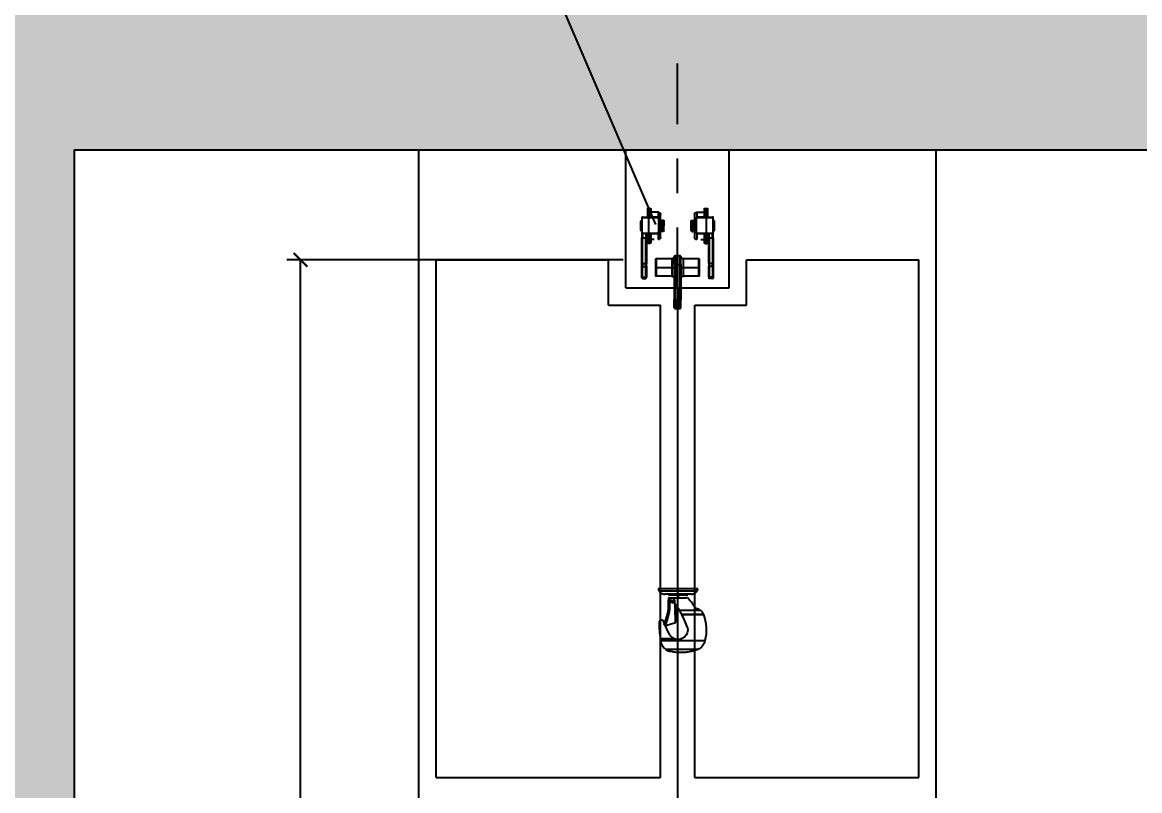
# Model space of a CAD drawing. Header units: feet. Extents: x 0 to 285175, y 0 to 9111378.
# Drawn here: x 285097.395 to 285100.635, y 9111360.906 to 9111363.133 of the extents above; entities that cross this region are included whole.
import ezdxf
from ezdxf import colors
from ezdxf.entities.mleader import LeaderData, LeaderLine
from ezdxf.math import Vec2, Vec3

# ---------------------------------------------------------------- set-up
doc = ezdxf.new("R2010")
doc.units = ezdxf.units.FT
doc.header["$MEASUREMENT"] = 0
doc.linetypes.add('DASHDOT', pattern=[1, 0.5, -0.25, 0, -0.25])
doc.layers.get('0').update_dxf_attribs({"linetype": 'CONTINUOUS'})
doc.layers.get('DEFPOINTS').update_dxf_attribs({"linetype": 'CONTINUOUS'})
for name, color, linetype in [('02', 7, 'CONTINUOUS'), ('EIXO', 1, 'DASHDOT'), ('H-SA-DIM', 1, 'CONTINUOUS'), ('H-SA-ESTRUTURA (CORTE)', 5, 'CONTINUOUS'), ('H-SA-HTC CONCRETO', 253, 'CONTINUOUS'), ('H-SA-TEXTO', 2, 'CONTINUOUS'), ('Left View-EGC-Monovias', 1, 'CONTINUOUS')]:
    doc.layers.add(name, color=color, linetype=linetype)
doc.styles.add('EGC_Arial_2.0mm', font='arial.ttf', dxfattribs={"width": 0.8, "height": 2})
doc.styles.get("Standard").update_dxf_attribs({"font": 'arial.ttf'})
doc.dimstyles.new('Copy of EGC_2.0mm', dxfattribs={"dimtxt": 0.1, "dimasz": 0.04, "dimexe": 0.04, "dimexo": 0.04, "dimgap": 0.04, "dimtad": 1, "dimzin": 1, "dimdsep": 46, "dimtxsty": 'Standard', "dimblk": 'ARCHTICK', "dimcen": 0, "dimclrd": 1, "dimclre": 1, "dimclrt": 2, "dimazin": 0, "dimtfac": 1, "dimtix": 1, "dimtmove": 1, "dimatfit": 3, "dimldrblk": 'NONE', "dimfxl": 0.002, "dimtolj": 1, "dimtzin": 0, "dimlwd": -1, "dimarcsym": 0})

# ---------------------------------------------------------------- blocks, each defined once
blk = doc.blocks.new('_ArchTick')
at = {"color": 0, "linetype": 'ByBlock', "const_width": 0.15}
blk.add_lwpolyline([(-0.5, -0.5), (0.5, 0.5)], dxfattribs=at)
blk = doc.blocks.new('*D1186')
at = {"layer": 'DEFPOINTS', "color": 0, "transparency": 16777216}
for p in [(285098.2014, 9111362.4448), (285099.1769, 9111362.4448), (285098.3947, 9111355.9448)]:
    blk.add_point(p, dxfattribs=at)
at = {"layer": 'H-SA-DIM', "color": 1, "lineweight": -2, "transparency": 16777216}
for p, q in [((285099.1369, 9111362.4448), (285098.1614, 9111362.4448)), ((285098.3547, 9111355.9448), (285098.1614, 9111355.9448))]:
    blk.add_line(p, q, dxfattribs=at)
at = {"layer": 'H-SA-DIM', "color": 1, "transparency": 16777216}
blk.add_line((285098.2014, 9111355.9448), (285098.2014, 9111362.4448), dxfattribs=at)
at = {"layer": 'H-SA-DIM', "color": 1, "transparency": 16777216, "xscale": 0.04, "yscale": 0.04, "zscale": 0.04}
for p, rotation in [((285098.2014, 9111362.4448), 90), ((285098.2014, 9111355.9448), 270)]:
    blk.add_blockref('_ArchTick', p, dxfattribs=dict(at, rotation=rotation))
at = {"layer": 'H-SA-DIM', "color": 2, "transparency": 16777216, "insert": (285098.1104, 9111359.1948), "char_height": 0.1, "attachment_point": 5, "rotation": 90}
blk.add_mtext('\\A1;6.50', dxfattribs=at)
blk = doc.blocks.new('_None')

msp = doc.modelspace()

# ---------------------------------------------------------------- hatches: boundary and pattern name
at = {"layer": 'H-SA-HTC CONCRETO'}
h = msp.add_hatch(color=256, dxfattribs=at)
h.dxf.hatch_style = 1
h.paths.add_polyline_path([(285094.4047, 9111355.9148), (285094.3547, 9111355.9148), (285094.3547, 9111355.9448), (285093.0447, 9111355.9448), (285093.0447, 9111356.9448), (285092.7447, 9111356.9448), (285092.7447, 9111355.9448), (285091.7447, 9111355.9448), (285091.7447, 9111355.6448), (285092.7447, 9111355.6448), (285092.7447, 9111354.8948), (285093.0447, 9111354.8948), (285093.0447, 9111355.6448), (285094.4047, 9111355.6448)])
h.paths.add_polyline_path([(285093.0447, 9111359.9448), (285092.7447, 9111359.9448), (285092.7447, 9111358.4448), (285093.0447, 9111358.4448)])
h.paths.add_polyline_path([(285093.0447, 9111362.1136), (285093.0447, 9111363.976), (285092.7447, 9111363.976), (285092.7447, 9111363.6344), (285092.1947, 9111363.6344), (285092.1947, 9111364.4884), (285092.0447, 9111364.4884), (285092.0447, 9111363.4636), (285092.7447, 9111363.4636), (285092.7447, 9111362.1136), (285092.7447, 9111360.9448), (285093.0447, 9111360.9448)])
h.paths.add_polyline_path([(285097.5447, 9111362.7636), (285101.0447, 9111362.7636), (285101.0447, 9111363.4636), (285097.5447, 9111363.4636), (285097.2447, 9111363.4636), (285096.4464, 9111363.4636), (285096.445, 9111362.7636), (285097.2447, 9111362.7636), (285097.2447, 9111355.9448), (285097.5447, 9111355.9448)])
h.paths.add_polyline_path([(285096.4446, 9111362.7636), (285096.4463, 9111363.4636), (285093.0447, 9111363.4636), (285093.0447, 9111362.7636), (285096.4447, 9111362.7636)])
h.paths.add_polyline_path([(285101.3447, 9111363.4636), (285102.0447, 9111363.4636), (285102.0447, 9111364.4884), (285101.8947, 9111364.4884), (285101.8947, 9111363.6344), (285101.3447, 9111363.6344), (285101.3447, 9111363.976), (285101.0447, 9111363.976), (285101.0447, 9111362.1136), (285101.0447, 9111361.0849), (285101.3447, 9111360.9157), (285101.3447, 9111362.1136)])
h.paths.add_polyline_path([(285101.3447, 9111360.9157), (285101.0447, 9111361.0849), (285101.0447, 9111360.9448), (285101.3447, 9111360.9448)], flags=17)
h.paths.add_polyline_path([(285097.3763, 9111364.0071), (285097.2766, 9111364.0099), (285097.2766, 9111363.4819), (285097.3763, 9111363.4819)])
h.paths.add_polyline_path([(285096.8127, 9111364.0099), (285096.7131, 9111364.0071), (285096.7131, 9111363.4819), (285096.8127, 9111363.4819)])
h.paths.add_polyline_path([(285097.5447, 9111355.2948), (285097.5449, 9111355.9448), (285096.9447, 9111355.9448), (285096.9447, 9111355.3948), (285097.2447, 9111355.3948), (285097.2447, 9111354.2698), (285097.3834, 9111354.2698), (285097.3834, 9111354.3548), (285097.4059, 9111354.3548), (285097.4059, 9111354.2698), (285097.5447, 9111354.2698)])
h.paths.add_polyline_path([(285095.9447, 9111355.6058), (285095.9447, 9111355.9448), (285095.2557, 9111355.9448), (285095.2537, 9111355.9148), (285095.2047, 9111355.9148), (285095.2047, 9111355.6448), (285095.6447, 9111355.6448), (285095.6447, 9111355.3948), (285095.9447, 9111355.3948)])
h.paths.add_polyline_path([(285093.0447, 9111354.8948), (285092.7447, 9111354.8948)], flags=17)
h.paths.add_polyline_path([(285093.0447, 9111354.8948), (285092.7447, 9111354.8948), (285092.7447, 9111354.6448), (285093.0447, 9111354.6448)])
h.paths.add_polyline_path([(285106.2047, 9111352.8448), (285105.9047, 9111352.8448), (285105.9047, 9111353.0948), (285103.6447, 9111353.0948), (285103.6447, 9111352.8448), (285103.3447, 9111352.8448), (285103.3447, 9111352.795), (285106.2047, 9111352.795)])
h.paths.add_polyline_path([(285106.2047, 9111355.8948), (285105.9047, 9111355.8948), (285105.9047, 9111354.3948), (285106.2047, 9111354.3948)])
h.paths.add_polyline_path([(285103.6447, 9111355.8948), (285103.3447, 9111355.8948), (285103.3447, 9111354.3923), (285103.6447, 9111354.3923)])
h.paths.add_polyline_path([(285103.6447, 9111353.4948), (285103.3447, 9111353.4948), (285103.3447, 9111352.8448), (285103.6447, 9111352.8448)])
h.paths.add_polyline_path([(285106.2047, 9111353.4948), (285105.9047, 9111353.4948), (285105.9047, 9111352.8448), (285106.2047, 9111352.8448)])

# ---------------------------------------------------------------- linework, layer by layer
at = {"layer": '02', "color": 1}
for p, q in [((285098.5447, 9111355.9448), (285098.5447, 9111362.7636)), ((285099.1447, 9111362.3636), (285099.1447, 9111362.7636)), ((285099.4447, 9111362.3636), (285099.4447, 9111362.7636)), ((285100.0447, 9111355.9448), (285100.0447, 9111362.7636)), ((285098.5947, 9111362.4448), (285099.0947, 9111362.4448)), ((285098.5947, 9111360.9448), (285098.5947, 9111362.4448)), ((285099.0947, 9111362.3136), (285099.0947, 9111362.4448)), ((285099.4947, 9111362.3136), (285099.4947, 9111362.4448)), ((285099.4947, 9111362.4448), (285099.9947, 9111362.4448)), ((285099.9947, 9111360.9448), (285099.9947, 9111362.4448)), ((285099.1447, 9111362.3636), (285099.4447, 9111362.3636)), ((285099.2947, 9111362.3636), (285099.2947, 9111355.9448)), ((285099.0947, 9111362.3136), (285099.2447, 9111362.3136)), ((285099.2447, 9111360.9448), (285099.2447, 9111362.3136)), ((285099.3447, 9111362.3136), (285099.4947, 9111362.3136)), ((285099.3447, 9111360.9448), (285099.3447, 9111362.3136)), ((285098.5947, 9111360.9448), (285099.2447, 9111360.9448)), ((285098.5947, 9111360.9448), (285099.2447, 9111360.9448)), ((285099.3447, 9111360.9448), (285099.9947, 9111360.9448)), ((285099.3447, 9111360.9448), (285099.9947, 9111360.9448))]:
    msp.add_line(p, q, dxfattribs=at)
at = {"layer": 'EIXO', "ltscale": 0.35}
msp.add_line((285099.2947, 9111362.3636), (285099.2947, 9111363.0735), dxfattribs=at)
at = {"layer": 'H-SA-ESTRUTURA (CORTE)'}
for q in [(285097.5447, 9111355.9448), (285101.0447, 9111362.7636)]:
    msp.add_line((285097.5447, 9111362.7636), q, dxfattribs=at)

# ---------------------------------------------------------------- dimensions: what is measured, and where the dimension line sits
at = {"layer": 'H-SA-DIM'}
dim = msp.add_linear_dim(base=(285098.2014, 9111362.4448), p1=(285098.3947, 9111355.9448), p2=(285099.1769, 9111362.4448), angle=90, dimstyle='Copy of EGC_2.0mm', dxfattribs=at)
dim.commit()
dim.dimension.update_dxf_attribs({"geometry": '*D1186', "text_midpoint": (285098.1104, 9111359.1948)})

# ---------------------------------------------------------------- next in the draw order: leaders
at = {"layer": 'H-SA-TEXTO'}
ml = msp.add_multileader_mtext('Standard', dxfattribs=at)
ml.set_content('CANAL CS21A-TRECHO 1', color=2, style='EGC_Arial_2.0mm')
ml.set_leader_properties(color=1, linetype='ByLayer', lineweight=-1)
ml.set_arrow_properties(name='NONE')
ml.build(insert=Vec2(0, 0))
ml.multileader.update_dxf_attribs({"text_left_attachment_type": 2, "text_right_attachment_type": 2, "dogleg_length": 1.9819, "arrow_head_size": 0.075, "scale": 0.05})
ctx = ml.context
ctx.base_point, ctx.scale, ctx.char_height, ctx.arrow_head_size, ctx.landing_gap_size, ctx.plane_origin, ctx.plane_x_axis, ctx.plane_y_axis = Vec3(285160.9317, 9111368.2089), 0.05, 0.1, 0.075, 0.05, Vec3(285098.0095, 9111752.4827), Vec3(-0.005007, 0.999987), Vec3(-0.999987, -0.005007)
ctx.left_attachment, ctx.right_attachment, ctx.text_align_type = 2, 2, 1
notes = []
notes.append((ctx, [(0, (0, 0, 0), (0, 0), (1, 0), 1, [])]))
ctx.mtext.insert, ctx.mtext.text_direction, ctx.mtext.rotation, ctx.mtext.width, ctx.mtext.defined_height, ctx.mtext.alignment, ctx.mtext.flow_direction = Vec3(285160.8763, 9111368.9256), Vec3(-0.005007, 0.999987), 1.575804, 1.426802, 0.2824, 2, 5
ctx.mtext.has_bg_fill, ctx.mtext.bg_color, ctx.mtext.bg_scale_factor, ctx.mtext.bg_transparency, ctx.mtext.use_window_bg_color = 1, -1073741824, 1, 0, 1
for ctx, leaders in notes:
    for number, flags, end, landing, length, lines in leaders:
        leader = LeaderData()
        leader.index, (leader.has_last_leader_line, leader.has_dogleg_vector, leader.attachment_direction) = number, flags
        leader.last_leader_point, leader.dogleg_vector, leader.dogleg_length = Vec3(end), Vec3(landing), length
        for number, points, colour, breaks in lines:
            line = LeaderLine()
            line.index, line.vertices, line.color, line.breaks = number, Vec3.list(points), colors.encode_raw_color(colour), breaks
            leader.lines.append(line)
        ctx.leaders.append(leader)

# ---------------------------------------------------------------- next in the draw order: leaders
ml = msp.add_multileader_mtext('Standard', dxfattribs=at)
ml.set_content('CÂMARA DE DESCARGA', color=2, style='EGC_Arial_2.0mm')
ml.set_leader_properties(color=1, linetype='ByLayer', lineweight=-1)
ml.set_arrow_properties(name='NONE')
ml.build(insert=Vec2(0, 0))
ml.multileader.update_dxf_attribs({"text_left_attachment_type": 2, "text_right_attachment_type": 2, "dogleg_length": 1.9819, "arrow_head_size": 0.075, "scale": 0.05})
ctx = ml.context
ctx.base_point, ctx.scale, ctx.char_height, ctx.arrow_head_size, ctx.landing_gap_size, ctx.plane_origin, ctx.plane_x_axis, ctx.plane_y_axis = Vec3(285160.155, 9111364.3082), 0.05, 0.1, 0.075, 0.05, Vec3(285539.3343, 9111433.6975), Vec3(0.999987, 0.005007), Vec3(-0.005007, 0.999987)
ctx.left_attachment, ctx.right_attachment, ctx.text_align_type = 2, 2, 1
notes = []
notes.append((ctx, [(0, (0, 0, 0), (0, 0), (1, 0), 1, [])]))
ctx.mtext.insert, ctx.mtext.text_direction, ctx.mtext.rotation, ctx.mtext.width, ctx.mtext.defined_height, ctx.mtext.alignment, ctx.mtext.flow_direction = Vec3(285160.8633, 9111364.3753), Vec3(0.999987, 0.005007), 0.005007, 1.322834, 0.2562, 2, 5
ctx.mtext.has_bg_fill, ctx.mtext.bg_color, ctx.mtext.bg_scale_factor, ctx.mtext.bg_transparency, ctx.mtext.use_window_bg_color = 1, -1073741824, 1, 0, 1
for ctx, leaders in notes:
    for number, flags, end, landing, length, lines in leaders:
        leader = LeaderData()
        leader.index, (leader.has_last_leader_line, leader.has_dogleg_vector, leader.attachment_direction) = number, flags
        leader.last_leader_point, leader.dogleg_vector, leader.dogleg_length = Vec3(end), Vec3(landing), length
        for number, points, colour, breaks in lines:
            line = LeaderLine()
            line.index, line.vertices, line.color, line.breaks = number, Vec3.list(points), colors.encode_raw_color(colour), breaks
            leader.lines.append(line)
        ctx.leaders.append(leader)

# ---------------------------------------------------------------- next in the draw order: linework, layer by layer
at = {"layer": 'Left View-EGC-Monovias', "extrusion": (2.44929e-16, 1, 0)}
for p, q in [((285099.375, 9111362.5941), (285099.375, 9111362.5687)), ((285099.375, 9111362.5941), (285099.3794, 9111362.5941)), ((285099.3794, 9111362.5687), (285099.3794, 9111362.5941)), ((285099.3439, 9111362.5765), (285099.3439, 9111362.5433)), ((285099.3486, 9111362.5624), (285099.347, 9111362.5624)), ((285099.347, 9111362.5274), (285099.347, 9111362.5624)), ((285099.3486, 9111362.5624), (285099.3486, 9111362.5274)), ((285099.3502, 9111362.5828), (285099.3502, 9111362.5679)), ((285099.3502, 9111362.5828), (285099.3724, 9111362.5828)), ((285099.3534, 9111362.5687), (285099.3534, 9111362.5671)), ((285099.3788, 9111362.5687), (285099.3534, 9111362.5687)), ((285099.3788, 9111362.5671), (285099.3534, 9111362.5671)), ((285099.3724, 9111362.5687), (285099.3724, 9111362.5916)), ((285099.3788, 9111362.5687), (285099.3963, 9111362.5687)), ((285099.3788, 9111362.5671), (285099.3788, 9111362.5687)), ((285099.3978, 9111362.5671), (285099.3788, 9111362.5671)), ((285099.3788, 9111362.5227), (285099.3788, 9111362.5671)), ((285099.382, 9111362.5687), (285099.382, 9111362.5916)), ((285099.3978, 9111362.5227), (285099.3978, 9111362.5671)), ((285099.2474, 9111362.529), (285099.2494, 9111362.529)), ((285099.2494, 9111362.5592), (285099.2494, 9111362.5433)), ((285099.2534, 9111362.5592), (285099.2494, 9111362.5592)), ((285099.2494, 9111362.5433), (285099.2494, 9111362.5274)), ((285099.2534, 9111362.5433), (285099.2494, 9111362.5433)), ((285099.2534, 9111362.5433), (285099.2534, 9111362.5592)), ((285099.2534, 9111362.5433), (285099.255, 9111362.5433)), ((285099.2534, 9111362.5274), (285099.2534, 9111362.5433)), ((285099.255, 9111362.5576), (285099.255, 9111362.5433)), ((285099.255, 9111362.529), (285099.255, 9111362.5433)), ((285099.3343, 9111362.5433), (285099.3343, 9111362.5576)), ((285099.3343, 9111362.529), (285099.3343, 9111362.5433)), ((285099.3359, 9111362.5433), (285099.3343, 9111362.5433)), ((285099.3359, 9111362.5592), (285099.3359, 9111362.5433)), ((285099.3359, 9111362.5592), (285099.3399, 9111362.5592)), ((285099.3359, 9111362.5433), (285099.3359, 9111362.5274)), ((285099.3399, 9111362.5433), (285099.3359, 9111362.5433)), ((285099.3399, 9111362.5433), (285099.3399, 9111362.5592)), ((285099.342, 9111362.5576), (285099.3399, 9111362.5576)), ((285099.3399, 9111362.5274), (285099.3399, 9111362.5433)), ((285099.3399, 9111362.5433), (285099.342, 9111362.5433)), ((285099.342, 9111362.529), (285099.3399, 9111362.529)), ((285099.342, 9111362.5592), (285099.342, 9111362.5433)), ((285099.342, 9111362.5592), (285099.3439, 9111362.5592)), ((285099.342, 9111362.5433), (285099.342, 9111362.5274)), ((285099.3439, 9111362.5433), (285099.342, 9111362.5433)), ((285099.3439, 9111362.5433), (285099.347, 9111362.5433)), ((285099.3439, 9111362.5433), (285099.3439, 9111362.5101)), ((285099.3994, 9111362.5433), (285099.3978, 9111362.5433)), ((285099.3994, 9111362.5433), (285099.3994, 9111362.559)), ((285099.401, 9111362.5433), (285099.3994, 9111362.5433)), ((285099.3994, 9111362.5276), (285099.3994, 9111362.5433)), ((285099.401, 9111362.5566), (285099.401, 9111362.5433)), ((285099.401, 9111362.5433), (285099.401, 9111362.53)), ((285099.1915, 9111362.5227), (285099.2105, 9111362.5227)), ((285099.1915, 9111362.5227), (285099.1915, 9111362.5084)), ((285099.1915, 9111362.4343), (285099.1915, 9111362.5084)), ((285099.1931, 9111362.5084), (285099.1915, 9111362.5084)), ((285099.2105, 9111362.5211), (285099.1931, 9111362.5211)), ((285099.1931, 9111362.5211), (285099.1931, 9111362.5084)), ((285099.1931, 9111362.4343), (285099.1931, 9111362.5084)), ((285099.1931, 9111362.5084), (285099.2026, 9111362.5084)), ((285099.2026, 9111362.5211), (285099.2026, 9111362.5084)), ((285099.2026, 9111362.4343), (285099.2026, 9111362.5084)), ((285099.2042, 9111362.5084), (285099.2026, 9111362.5084)), ((285099.2042, 9111362.5211), (285099.2042, 9111362.5084)), ((285099.2042, 9111362.5084), (285099.2042, 9111362.4343)), ((285099.2073, 9111362.5211), (285099.2073, 9111362.495)), ((285099.2099, 9111362.5211), (285099.2099, 9111362.4925)), ((285099.2105, 9111362.5227), (285099.2359, 9111362.5227)), ((285099.2105, 9111362.5227), (285099.2105, 9111362.5211)), ((285099.2105, 9111362.5211), (285099.2359, 9111362.5211)), ((285099.2143, 9111362.4925), (285099.2143, 9111362.5211)), ((285099.2169, 9111362.5211), (285099.2169, 9111362.495)), ((285099.2272, 9111362.5038), (285099.2169, 9111362.5038)), ((285099.2359, 9111362.5211), (285099.2359, 9111362.5227)), ((285099.2391, 9111362.5038), (285099.2391, 9111362.5219)), ((285099.2407, 9111362.5274), (285099.2423, 9111362.5274)), ((285099.2474, 9111362.5274), (285099.2454, 9111362.5274)), ((285099.2534, 9111362.5274), (285099.2494, 9111362.5274)), ((285099.3359, 9111362.5274), (285099.3399, 9111362.5274)), ((285099.342, 9111362.5274), (285099.3439, 9111362.5274)), ((285099.347, 9111362.5274), (285099.3486, 9111362.5274)), ((285099.3502, 9111362.5219), (285099.3502, 9111362.5038)), ((285099.3534, 9111362.5227), (285099.3534, 9111362.5211)), ((285099.3534, 9111362.5227), (285099.3788, 9111362.5227)), ((285099.3534, 9111362.5211), (285099.3788, 9111362.5211)), ((285099.3622, 9111362.5038), (285099.3724, 9111362.5038)), ((285099.3724, 9111362.495), (285099.3724, 9111362.5211)), ((285099.375, 9111362.5211), (285099.375, 9111362.4925)), ((285099.3788, 9111362.5227), (285099.3978, 9111362.5227)), ((285099.3788, 9111362.5211), (285099.3788, 9111362.5227)), ((285099.3963, 9111362.5211), (285099.3788, 9111362.5211)), ((285099.3794, 9111362.4925), (285099.3794, 9111362.5211)), ((285099.382, 9111362.495), (285099.382, 9111362.5211)), ((285099.3851, 9111362.5084), (285099.3851, 9111362.5211)), ((285099.3867, 9111362.5084), (285099.3851, 9111362.5084)), ((285099.3851, 9111362.4343), (285099.3851, 9111362.5084)), ((285099.3867, 9111362.5084), (285099.3867, 9111362.5211)), ((285099.3867, 9111362.5084), (285099.3867, 9111362.4343)), ((285099.3867, 9111362.5084), (285099.3963, 9111362.5084)), ((285099.3963, 9111362.5084), (285099.3963, 9111362.5211)), ((285099.3978, 9111362.5084), (285099.3963, 9111362.5084)), ((285099.3963, 9111362.5084), (285099.3963, 9111362.4343)), ((285099.3978, 9111362.5084), (285099.3978, 9111362.5227)), ((285099.3978, 9111362.5084), (285099.3978, 9111362.4343)), ((285099.2143, 9111362.4925), (285099.2099, 9111362.4925)), ((285099.375, 9111362.4925), (285099.3794, 9111362.4925)), ((285099.1915, 9111362.4264), (285099.1915, 9111362.4343)), ((285099.1915, 9111362.4343), (285099.1931, 9111362.4343)), ((285099.1931, 9111362.4343), (285099.1931, 9111362.4253)), ((285099.1931, 9111362.4343), (285099.2026, 9111362.4343)), ((285099.2026, 9111362.4253), (285099.2026, 9111362.4343)), ((285099.2026, 9111362.4343), (285099.2042, 9111362.4343)), ((285099.2042, 9111362.4264), (285099.2042, 9111362.4343)), ((285099.2312, 9111362.4227), (285099.2312, 9111362.4465)), ((285099.2327, 9111362.4481), (285099.2327, 9111362.4227)), ((285099.2788, 9111362.4481), (285099.2327, 9111362.4481)), ((285099.2788, 9111362.4227), (285099.2788, 9111362.4481)), ((285099.2851, 9111362.431), (285099.2851, 9111362.4532)), ((285099.2883, 9111362.4564), (285099.2883, 9111362.431)), ((285099.301, 9111362.4564), (285099.2883, 9111362.4564)), ((285099.301, 9111362.431), (285099.301, 9111362.4564)), ((285099.3042, 9111362.431), (285099.3042, 9111362.4532)), ((285099.3105, 9111362.4481), (285099.3105, 9111362.4227)), ((285099.3566, 9111362.4481), (285099.3105, 9111362.4481)), ((285099.3566, 9111362.4227), (285099.3566, 9111362.4481)), ((285099.3582, 9111362.4227), (285099.3582, 9111362.4465)), ((285099.3851, 9111362.4343), (285099.3867, 9111362.4343)), ((285099.3851, 9111362.4343), (285099.3851, 9111362.4264)), ((285099.3867, 9111362.4343), (285099.3867, 9111362.4253)), ((285099.3963, 9111362.4343), (285099.3867, 9111362.4343)), ((285099.3963, 9111362.4343), (285099.3978, 9111362.4343)), ((285099.3963, 9111362.4253), (285099.3963, 9111362.4343)), ((285099.3978, 9111362.4343), (285099.3978, 9111362.4264)), ((285099.1915, 9111362.3957), (285099.1915, 9111362.4264)), ((285099.1931, 9111362.3946), (285099.1931, 9111362.4253)), ((285099.1931, 9111362.4253), (285099.2026, 9111362.4253)), ((285099.2026, 9111362.3946), (285099.2026, 9111362.4253)), ((285099.2042, 9111362.4264), (285099.2042, 9111362.3957)), ((285099.2312, 9111362.4227), (285099.2327, 9111362.4227)), ((285099.2312, 9111362.3988), (285099.2312, 9111362.4227)), ((285099.2327, 9111362.4227), (285099.2788, 9111362.4227)), ((285099.2327, 9111362.4227), (285099.2327, 9111362.3973)), ((285099.2788, 9111362.4227), (285099.2851, 9111362.4227)), ((285099.2788, 9111362.3973), (285099.2788, 9111362.4227)), ((285099.2851, 9111362.431), (285099.2851, 9111362.3294)), ((285099.2883, 9111362.431), (285099.2851, 9111362.431)), ((285099.2883, 9111362.3294), (285099.2883, 9111362.431)), ((285099.2883, 9111362.431), (285099.301, 9111362.431)), ((285099.301, 9111362.3294), (285099.301, 9111362.431)), ((285099.3042, 9111362.431), (285099.301, 9111362.431)), ((285099.3042, 9111362.431), (285099.3042, 9111362.3294)), ((285099.3042, 9111362.4227), (285099.3105, 9111362.4227)), ((285099.3105, 9111362.4227), (285099.3105, 9111362.3973)), ((285099.3105, 9111362.4227), (285099.3566, 9111362.4227)), ((285099.3566, 9111362.3973), (285099.3566, 9111362.4227)), ((285099.3566, 9111362.4227), (285099.3582, 9111362.4227)), ((285099.3582, 9111362.3988), (285099.3582, 9111362.4227)), ((285099.3851, 9111362.3957), (285099.3851, 9111362.4264)), ((285099.3867, 9111362.4253), (285099.3867, 9111362.3946)), ((285099.3963, 9111362.4253), (285099.3867, 9111362.4253)), ((285099.3963, 9111362.4253), (285099.3963, 9111362.3946)), ((285099.3978, 9111362.4264), (285099.3978, 9111362.3957)), ((285099.1915, 9111362.3925), (285099.1915, 9111362.3957)), ((285099.1931, 9111362.3946), (285099.1931, 9111362.3909)), ((285099.1931, 9111362.3946), (285099.2026, 9111362.3946)), ((285099.1931, 9111362.3909), (285099.2026, 9111362.3909)), ((285099.2026, 9111362.3909), (285099.2026, 9111362.3946)), ((285099.2042, 9111362.3925), (285099.2042, 9111362.3957)), ((285099.2788, 9111362.3973), (285099.2327, 9111362.3973)), ((285099.3566, 9111362.3973), (285099.3105, 9111362.3973)), ((285099.3851, 9111362.3957), (285099.3851, 9111362.3925)), ((285099.3867, 9111362.3946), (285099.3867, 9111362.3909)), ((285099.3963, 9111362.3946), (285099.3867, 9111362.3946)), ((285099.3963, 9111362.3909), (285099.3867, 9111362.3909)), ((285099.3963, 9111362.3909), (285099.3963, 9111362.3946)), ((285099.3978, 9111362.3957), (285099.3978, 9111362.3925)), ((285099.2851, 9111362.3294), (285099.2883, 9111362.3294)), ((285099.2851, 9111362.3072), (285099.2851, 9111362.3294)), ((285099.2883, 9111362.3294), (285099.2883, 9111362.304)), ((285099.2883, 9111362.3294), (285099.301, 9111362.3294)), ((285099.2883, 9111362.304), (285099.301, 9111362.304)), ((285099.301, 9111362.304), (285099.301, 9111362.3294)), ((285099.301, 9111362.3294), (285099.3042, 9111362.3294)), ((285099.3042, 9111362.3072), (285099.3042, 9111362.3294)), ((285099.3539, 9111361.4916), (285099.238, 9111361.4916)), ((285099.351, 9111361.4847), (285099.2409, 9111361.4847)), ((285099.3343, 9111361.4758), (285099.2576, 9111361.4758)), ((285099.268, 9111361.4735), (285099.296, 9111361.4735)), ((285099.268, 9111361.4655), (285099.268, 9111361.4545)), ((285099.2694, 9111361.4655), (285099.268, 9111361.4655)), ((285099.2694, 9111361.4655), (285099.296, 9111361.4655)), ((285099.2732, 9111361.4621), (285099.2722, 9111361.4615)), ((285099.278, 9111361.4655), (285099.278, 9111361.4635)), ((285099.296, 9111361.4758), (285099.296, 9111361.4735)), ((285099.296, 9111361.4735), (285099.296, 9111361.4655)), ((285099.296, 9111361.4735), (285099.324, 9111361.4735)), ((285099.296, 9111361.4655), (285099.3196, 9111361.4655)), ((285099.3239, 9111361.4655), (285099.3196, 9111361.4655)), ((285099.2687, 9111361.4489), (285099.2727, 9111361.4489)), ((285099.278, 9111361.4501), (285099.278, 9111361.4588)), ((285099.2876, 9111361.4353), (285099.2869, 9111361.4548)), ((285099.2873, 9111361.4445), (285099.29, 9111361.4445)), ((285099.2876, 9111361.4358), (285099.2896, 9111361.4359)), ((285099.2877, 9111361.434), (285099.2876, 9111361.4353)), ((285099.2876, 9111361.4353), (285099.2876, 9111361.4353)), ((285099.2877, 9111361.434), (285099.2878, 9111361.4311)), ((285099.2897, 9111361.434), (285099.2877, 9111361.434)), ((285099.2889, 9111361.3995), (285099.2878, 9111361.4311)), ((285099.2878, 9111361.4311), (285099.2898, 9111361.4311)), ((285099.2896, 9111361.4359), (285099.2897, 9111361.434)), ((285099.2898, 9111361.4311), (285099.2897, 9111361.434)), ((285099.2898, 9111361.4311), (285099.2909, 9111361.3996)), ((285099.2997, 9111361.4293), (285099.3607, 9111361.4293)), ((285099.2889, 9111361.3995), (285099.2909, 9111361.3996)), ((285099.289, 9111361.3966), (285099.2889, 9111361.3995)), ((285099.289, 9111361.3966), (285099.291, 9111361.3967)), ((285099.289, 9111361.3953), (285099.289, 9111361.3966)), ((285099.289, 9111361.3953), (285099.289, 9111361.3953)), ((285099.289, 9111361.3953), (285099.2891, 9111361.3938)), ((285099.291, 9111361.3967), (285099.2909, 9111361.3996)), ((285099.291, 9111361.3967), (285099.291, 9111361.3949)), ((285099.3067, 9111361.417), (285099.3701, 9111361.417)), ((285099.3704, 9111361.4165), (285099.307, 9111361.4165)), ((285099.2581, 9111361.387), (285099.2576, 9111361.3872)), ((285099.2576, 9111361.3872), (285099.2576, 9111361.3872)), ((285099.2596, 9111361.3867), (285099.2632, 9111361.3859)), ((285099.2632, 9111361.3859), (285099.2891, 9111361.3938)), ((285099.291, 9111361.3949), (285099.289, 9111361.3948)), ((285099.2857, 9111361.3463), (285099.2451, 9111361.3463)), ((285099.246, 9111361.3415), (285099.3748, 9111361.3415)), ((285099.3528, 9111361.3156), (285099.2605, 9111361.3156))]:
    msp.add_line(p, q, dxfattribs=at)
at = {"layer": 'Left View-EGC-Monovias', "extrusion": (2.22045e-16, -4.81482e-32, -1)}
for centre, radius, start, end in [((-285099.375, 9111362.5916), 0.00254, 0, 90), ((-285099.3794, 9111362.5916), 0.00254, 90, 180), ((-285099.3502, 9111362.5765), 0.00635, 0, 90), ((-285099.3534, 9111362.5624), 0.00476, 0, 90), ((-285099.4004, 9111362.5613), 0.00254, 292.0243, 0), ((-285099.1908, 9111362.53), 0.00254, 292.0243, 0), ((-285099.2534, 9111362.5576), 0.00159, 90, 180), ((-285099.2534, 9111362.529), 0.00159, 180, 270), ((-285099.3359, 9111362.5576), 0.00159, 0, 90), ((-285099.3359, 9111362.529), 0.00159, 270, 0), ((-285099.3985, 9111362.5566), 0.00254, 112.0243, 180), ((-285099.3985, 9111362.53), 0.00254, 180, 247.9757), ((-285099.1889, 9111362.5253), 0.00254, 112.0243, 180), ((-285099.2391, 9111362.5101), 0.00635, 180, 270), ((-285099.3502, 9111362.5101), 0.00635, 270, 0), ((-285099.4004, 9111362.5253), 0.00254, 0, 67.9757), ((-285099.2099, 9111362.495), 0.00254, 270, 0), ((-285099.2143, 9111362.495), 0.00254, 180, 270), ((-285099.375, 9111362.495), 0.00254, 270, 0), ((-285099.3794, 9111362.495), 0.00254, 180, 270), ((-285099.2327, 9111362.4465), 0.00159, 0, 90), ((-285099.2788, 9111362.4544), 0.00635, 187.1902, 270), ((-285099.3105, 9111362.4544), 0.00635, 270, 352.8097), ((-285099.3566, 9111362.4465), 0.00159, 90, 180), ((-285099.2327, 9111362.3988), 0.00159, 270, 0), ((-285099.2788, 9111362.3909), 0.00635, 90, 168.4631), ((-285099.3105, 9111362.3909), 0.00635, 11.5369, 90), ((-285099.3566, 9111362.3988), 0.00159, 180, 270), ((-285099.0659, 9111361.2891), 0.2727, 144.2504, 149.0485), ((-285099.3576, 9111361.447), 0.0152, 283.5358, 325.7355), ((-285099.5427, 9111361.505), 0.3081, 338.126, 339.2969), ((-285099.5427, 9111361.505), 0.3081, 331.6618, 337.4819), ((-285099.296, 9111361.3725), 0.0281, 166.3139, 291.3386)]:
    msp.add_arc(centre, radius, start, end, dxfattribs=at)
at = {"layer": 'Left View-EGC-Monovias'}
for centre, radius, start, end in [((285099.3534, 9111362.5624), 0.00635, 90, 180), ((285099.3963, 9111362.5671), 0.00159, 0, 90), ((285099.1931, 9111362.5227), 0.00159, 180, 270), ((285099.2359, 9111362.5274), 0.00476, 270, 0), ((285099.2359, 9111362.5274), 0.00635, 270, 0), ((285099.3534, 9111362.5274), 0.00635, 180, 270), ((285099.3534, 9111362.5274), 0.00476, 180, 270), ((285099.3963, 9111362.5227), 0.00159, 270, 0), ((285099.2883, 9111362.4532), 0.00318, 90, 180), ((285099.301, 9111362.4532), 0.00318, 0, 90), ((285099.1931, 9111362.3925), 0.00159, 180, 270), ((285099.2026, 9111362.3925), 0.00159, 270, 0), ((285099.3867, 9111362.3925), 0.00159, 180, 270), ((285099.3963, 9111362.3925), 0.00159, 270, 0), ((285099.2883, 9111362.3072), 0.00317, 182.5702, 270), ((285099.301, 9111362.3072), 0.00317, 270, 0), ((285099.1187, 9111361.4489), 0.154, 0, 4.6883), ((285099.278, 9111361.4545), 0.009, 1.9995, 121.9966), ((285099.1201, 9111361.2851), 0.2722, 34.2645, 41.4904), ((285099.1187, 9111361.4489), 0.15, 336.9464, 0), ((285099.1187, 9111361.4489), 0.154, 336.1919, 0), ((285099.278, 9111361.4545), 0.01, 180, 202.5889), ((285099.1187, 9111361.4489), 0.15, 0, 3.8965), ((285099.278, 9111361.4545), 0.00436, 90, 270), ((285099.278, 9111361.4545), 0.00436, 270, 90), ((285099.3489, 9111361.4108), 0.022, 57.6386, 76.4641), ((285099.248, 9111361.3935), 0.007, 21.5256, 180.0141), ((285099.0659, 9111361.2891), 0.2727, 19.2855, 27.8453), ((285099.262, 9111361.3725), 0.117, 22.0903, 22.3676), ((285099.262, 9111361.3725), 0.117, 344.6348, 22.0903), ((285099.511, 9111361.3935), 0.2701, 180.0022, 190.0483), ((285099.1187, 9111361.4489), 0.15, 335.9001, 336.9464), ((285099.296, 9111361.3725), 0.0281, 209.4566, 248.6614)]:
    msp.add_arc(centre, radius, start, end, dxfattribs=at)
for centre, major_axis, ratio, start_param, end_param in [((285099.1931, 9111362.4264), (0.00159, 0), 0.707107, 3.141593, 4.712389), ((285099.2026, 9111362.4264), (0.00159, 0), 0.707107, 4.712389, 6.283185), ((285099.3867, 9111362.4264), (0.00159, 0), 0.707107, 3.141593, 4.712389), ((285099.3963, 9111362.4264), (0.00159, 0), 0.707107, 4.712389, 6.283185), ((285099.5114, 9111361.3935), (0.2704, 0), 0.999366, 3.316859, 3.335257), ((285099.3034, 9111361.4413), (-0.1233, 0.0556), 0.995933, 2.366778, 2.373463)]:
    msp.add_ellipse(centre, major_axis=major_axis, ratio=ratio, start_param=start_param, end_param=end_param, dxfattribs=at)
at = {"layer": 'Left View-EGC-Monovias', "extrusion": (2.22045e-16, -5.43852e-32, -1)}
for centre, start_param, end_param in [((285099.1931, 9111362.3957), 4.712389, 6.283185), ((285099.2026, 9111362.3957), 3.141593, 4.712389), ((285099.3867, 9111362.3957), 4.712389, 6.283185), ((285099.3963, 9111362.3957), 3.141593, 4.712389)]:
    msp.add_ellipse(centre, major_axis=(-0.00159, 0), ratio=0.707107, start_param=start_param, end_param=end_param, dxfattribs=at)
at = {"layer": 'Left View-EGC-Monovias'}
for points, knots in [([(285099.2851, 9111362.4536), (285099.2851, 9111362.4539), (285099.2852, 9111362.4543), (285099.2855, 9111362.4549), (285099.2857, 9111362.4552), (285099.2862, 9111362.4557), (285099.2865, 9111362.4559), (285099.2871, 9111362.4562), (285099.2874, 9111362.4563), (285099.2879, 9111362.4564), (285099.2881, 9111362.4564), (285099.2882, 9111362.4564)], [0, 0, 0, 0, 1.029012, 1.029012, 2.061167, 2.061167, 3.093208, 3.093208, 4.125254, 4.125254, 4.570112, 4.570112, 4.570112, 4.570112]), ([(285099.2851, 9111362.4536), (285099.2851, 9111362.4536), (285099.2851, 9111362.4536), (285099.2851, 9111362.4536), (285099.2851, 9111362.4536), (285099.2851, 9111362.4535), (285099.2851, 9111362.4535), (285099.2851, 9111362.4535), (285099.2851, 9111362.4534), (285099.2851, 9111362.4534), (285099.2851, 9111362.4533), (285099.2851, 9111362.4533), (285099.2851, 9111362.4532)], [0.5, 0.5, 0.5, 0.5, 0.625, 0.625, 0.625, 0.75, 0.75, 0.75, 0.875, 0.875, 0.875, 1, 1, 1, 1]), ([(285099.2883, 9111362.4564), (285099.2883, 9111362.4564), (285099.2883, 9111362.4564), (285099.2883, 9111362.4564), (285099.2883, 9111362.4564), (285099.2883, 9111362.4564), (285099.2883, 9111362.4564), (285099.2883, 9111362.4564), (285099.2882, 9111362.4564), (285099.2882, 9111362.4564), (285099.2882, 9111362.4564), (285099.2882, 9111362.4564), (285099.2882, 9111362.4564)], [0, 0, 0, 0, 0.002154782, 0.002154782, 0.002154782, 0.004309565, 0.004309565, 0.004309565, 0.006464347, 0.006464347, 0.006464347, 0.00861913, 0.00861913, 0.00861913, 0.00861913]), ([(285099.3011, 9111362.4564), (285099.3011, 9111362.4564), (285099.3011, 9111362.4564), (285099.3011, 9111362.4564), (285099.3011, 9111362.4564), (285099.3011, 9111362.4564), (285099.3011, 9111362.4564), (285099.301, 9111362.4564), (285099.301, 9111362.4564), (285099.301, 9111362.4564), (285099.301, 9111362.4564), (285099.301, 9111362.4564), (285099.301, 9111362.4564)], [0.008619129, 0.008619129, 0.008619129, 0.008619129, 0.010773912, 0.010773912, 0.010773912, 0.012928694, 0.012928694, 0.012928694, 0.015083476, 0.015083476, 0.015083476, 0.017238259, 0.017238259, 0.017238259, 0.017238259]), ([(285099.3011, 9111362.4564), (285099.3013, 9111362.4564), (285099.3016, 9111362.4564), (285099.3021, 9111362.4562), (285099.3024, 9111362.4561), (285099.3035, 9111362.4555), (285099.3041, 9111362.4545), (285099.3042, 9111362.4536)], [0, 0, 0, 0, 0.707425, 0.707425, 1.719874, 1.719874, 4.486988, 4.486988, 4.486988, 4.486988]), ([(285099.3042, 9111362.4532), (285099.3042, 9111362.4533), (285099.3042, 9111362.4533), (285099.3042, 9111362.4534), (285099.3042, 9111362.4534), (285099.3042, 9111362.4535), (285099.3042, 9111362.4535), (285099.3042, 9111362.4535), (285099.3042, 9111362.4536), (285099.3042, 9111362.4536), (285099.3042, 9111362.4536), (285099.3042, 9111362.4536), (285099.3042, 9111362.4536)], [0, 0, 0, 0, 0.125, 0.125, 0.125, 0.25, 0.25, 0.25, 0.375, 0.375, 0.375, 0.5, 0.5, 0.5, 0.5]), ([(285099.2851, 9111362.3914), (285099.2851, 9111362.3915), (285099.2851, 9111362.3917), (285099.2851, 9111362.3918), (285099.2851, 9111362.3918), (285099.2851, 9111362.3919), (285099.2851, 9111362.392), (285099.285, 9111362.392), (285099.285, 9111362.3921), (285099.285, 9111362.3921), (285099.285, 9111362.3921), (285099.285, 9111362.3922), (285099.285, 9111362.3922), (285099.285, 9111362.3922), (285099.285, 9111362.3922), (285099.285, 9111362.3922), (285099.285, 9111362.3922), (285099.285, 9111362.3922), (285099.285, 9111362.3922)], [0, 0, 0, 0, 0.125, 0.125, 0.125, 0.25, 0.25, 0.25, 0.375, 0.375, 0.375, 0.4375, 0.4375, 0.4375, 0.46875, 0.46875, 0.46875, 0.4999539, 0.4999539, 0.4999539, 0.4999539]), ([(285099.2851, 9111362.3914), (285099.2851, 9111362.3917), (285099.2851, 9111362.3919), (285099.2851, 9111362.392), (285099.2851, 9111362.392), (285099.285, 9111362.392), (285099.285, 9111362.392), (285099.285, 9111362.392), (285099.285, 9111362.392), (285099.285, 9111362.392), (285099.285, 9111362.392), (285099.285, 9111362.392), (285099.285, 9111362.392), (285099.285, 9111362.392)], [0, 0, 0, 0, 3.637722, 3.637722, 4.705262, 4.705262, 5.236723, 5.236723, 5.501059, 5.501059, 5.63251, 5.63251, 5.650701, 5.650701, 5.650701, 5.650701]), ([(285099.3043, 9111362.3922), (285099.3043, 9111362.3922), (285099.3043, 9111362.3922), (285099.3043, 9111362.3922), (285099.3043, 9111362.3922), (285099.3043, 9111362.3922), (285099.3043, 9111362.3921), (285099.3043, 9111362.3921), (285099.3043, 9111362.392), (285099.3043, 9111362.392), (285099.3042, 9111362.3919), (285099.3042, 9111362.3918), (285099.3042, 9111362.3918), (285099.3042, 9111362.3917), (285099.3042, 9111362.3917), (285099.3042, 9111362.3916), (285099.3042, 9111362.3915), (285099.3042, 9111362.3915), (285099.3042, 9111362.3914)], [0.4999539, 0.4999539, 0.4999539, 0.4999539, 0.5, 0.5, 0.5, 0.625, 0.625, 0.625, 0.75, 0.75, 0.75, 0.875, 0.875, 0.875, 0.9375, 0.9375, 0.9375, 1, 1, 1, 1]), ([(285099.3043, 9111362.392), (285099.3043, 9111362.392), (285099.3043, 9111362.392), (285099.3043, 9111362.392), (285099.3043, 9111362.392), (285099.3043, 9111362.392), (285099.3043, 9111362.392), (285099.3043, 9111362.392), (285099.3042, 9111362.3919), (285099.3042, 9111362.3917), (285099.3042, 9111362.3916), (285099.3042, 9111362.3914)], [2.116601, 2.116601, 2.116601, 2.116601, 2.154508, 2.154508, 2.429863, 2.429863, 3.255987, 3.255987, 5.736493, 5.736493, 7.769118, 7.769118, 7.769118, 7.769118]), ([(285099.3043, 9111362.392), (285099.3043, 9111362.392), (285099.3043, 9111362.392), (285099.3043, 9111362.392), (285099.3042, 9111362.3919), (285099.3042, 9111362.3918), (285099.3042, 9111362.3916), (285099.3042, 9111362.3914)], [0.593687, 0.593687, 0.593687, 0.593687, 1.200821, 1.200821, 3.25947, 3.25947, 5.930465, 5.930465, 5.930465, 5.930465]), ([(285099.3043, 9111362.3922), (285099.3043, 9111362.3921), (285099.3043, 9111362.3921), (285099.3043, 9111362.392), (285099.3043, 9111362.392), (285099.3043, 9111362.392), (285099.3043, 9111362.392), (285099.3043, 9111362.392), (285099.3043, 9111362.392), (285099.3043, 9111362.392), (285099.3043, 9111362.392), (285099.3043, 9111362.392)], [0, 0, 0, 0, 0.1270836, 0.1270836, 0.150894, 0.150894, 0.1598343, 0.1598343, 0.1661906, 0.1661906, 0.16734, 0.16734, 0.16734, 0.16734]), ([(285099.238, 9111361.4916), (285099.2383, 9111361.4904), (285099.2386, 9111361.4892), (285099.2396, 9111361.4869), (285099.2402, 9111361.4858), (285099.2409, 9111361.4847)], [-0.7550659, -0.7550659, -0.7550659, -0.7550659, -0.3775325, -0.3775325, 0, 0, 0, 0]), ([(285099.2409, 9111361.4847), (285099.2417, 9111361.4835), (285099.2426, 9111361.4824), (285099.2447, 9111361.4804), (285099.2459, 9111361.4795), (285099.2485, 9111361.4778), (285099.2503, 9111361.477), (285099.254, 9111361.476), (285099.2559, 9111361.4758), (285099.2576, 9111361.4758)], [-7.011053, -7.011053, -7.011053, -7.011053, -6.592787, -6.592787, -6.168554, -6.168554, -5.548215, -5.548215, -4.927877, -4.927877, -4.927877, -4.927877]), ([(285099.2722, 9111361.4615), (285099.2717, 9111361.4612), (285099.2713, 9111361.4609), (285099.2704, 9111361.4603), (285099.27, 9111361.4601), (285099.2692, 9111361.4596), (285099.2689, 9111361.4594), (285099.2686, 9111361.4592), (285099.2685, 9111361.4592), (285099.2684, 9111361.4591), (285099.2684, 9111361.4591), (285099.2684, 9111361.4591)], [-0.6692983, -0.6692983, -0.6692983, -0.6692983, -0.5050249, -0.5050249, -0.3357242, -0.3357242, -0.1745464, -0.1745464, -0.0842041, -0.0842041, -0.000001, -0.000001, -0.000001, -0.000001]), ([(285099.3343, 9111361.4758), (285099.336, 9111361.4758), (285099.3379, 9111361.476), (285099.3416, 9111361.477), (285099.3434, 9111361.4778), (285099.346, 9111361.4795), (285099.3472, 9111361.4804), (285099.3493, 9111361.4824), (285099.3502, 9111361.4835), (285099.351, 9111361.4847)], [-2.083176, -2.083176, -2.083176, -2.083176, -1.462838, -1.462838, -0.842499, -0.842499, -0.418266, -0.418266, 0, 0, 0, 0]), ([(285099.351, 9111361.4847), (285099.351, 9111361.4848), (285099.3511, 9111361.4849), (285099.3511, 9111361.4849), (285099.3512, 9111361.485), (285099.3512, 9111361.4851), (285099.3513, 9111361.4852), (285099.3513, 9111361.4852), (285099.3514, 9111361.4853), (285099.3514, 9111361.4854), (285099.3515, 9111361.4855), (285099.3515, 9111361.4856), (285099.3516, 9111361.4856), (285099.3516, 9111361.4857), (285099.3517, 9111361.4858), (285099.3517, 9111361.4859), (285099.3517, 9111361.4859), (285099.3518, 9111361.486), (285099.3518, 9111361.4861), (285099.3519, 9111361.4862), (285099.3519, 9111361.4863), (285099.352, 9111361.4863), (285099.3521, 9111361.4866), (285099.3523, 9111361.4869), (285099.3524, 9111361.4872), (285099.3525, 9111361.4875), (285099.3526, 9111361.4877), (285099.3528, 9111361.488), (285099.3529, 9111361.4883), (285099.353, 9111361.4886), (285099.3531, 9111361.4889), (285099.3532, 9111361.4892), (285099.3533, 9111361.4895), (285099.3534, 9111361.4898), (285099.3534, 9111361.4898), (285099.3534, 9111361.4899), (285099.3535, 9111361.4899), (285099.3535, 9111361.49), (285099.3535, 9111361.49), (285099.3535, 9111361.4901), (285099.3535, 9111361.4901), (285099.3535, 9111361.4902), (285099.3535, 9111361.4902), (285099.3536, 9111361.4903), (285099.3536, 9111361.4903), (285099.3536, 9111361.4904), (285099.3536, 9111361.4904), (285099.3536, 9111361.4904), (285099.3536, 9111361.4905), (285099.3536, 9111361.4905), (285099.3536, 9111361.4906), (285099.3537, 9111361.4906), (285099.3537, 9111361.4907), (285099.3537, 9111361.4907), (285099.3537, 9111361.4908), (285099.3537, 9111361.4908), (285099.3537, 9111361.4909), (285099.3537, 9111361.4909), (285099.3537, 9111361.491), (285099.3538, 9111361.491), (285099.3538, 9111361.4911), (285099.3538, 9111361.4911), (285099.3538, 9111361.4912), (285099.3538, 9111361.4912), (285099.3538, 9111361.4913), (285099.3538, 9111361.4913), (285099.3538, 9111361.4913), (285099.3538, 9111361.4914), (285099.3539, 9111361.4914), (285099.3539, 9111361.4915), (285099.3539, 9111361.4915), (285099.3539, 9111361.4916), (285099.3539, 9111361.4916)], [0, 0, 0, 0, 0.035807, 0.035807, 0.035807, 0.071598, 0.071598, 0.071598, 0.10738, 0.10738, 0.10738, 0.143157, 0.143157, 0.143157, 0.178939, 0.178939, 0.178939, 0.214729, 0.214729, 0.214729, 0.250537, 0.250537, 0.250537, 0.374918, 0.374918, 0.374918, 0.499299, 0.499299, 0.499299, 0.623911, 0.623911, 0.623911, 0.748523, 0.748523, 0.748523, 0.767879, 0.767879, 0.767879, 0.787229, 0.787229, 0.787229, 0.806574, 0.806574, 0.806574, 0.825916, 0.825916, 0.825916, 0.845255, 0.845255, 0.845255, 0.864593, 0.864593, 0.864593, 0.88393, 0.88393, 0.88393, 0.903268, 0.903268, 0.903268, 0.922607, 0.922607, 0.922607, 0.941949, 0.941949, 0.941949, 0.961294, 0.961294, 0.961294, 0.980644, 0.980644, 0.980644, 1, 1, 1, 1]), ([(285099.3067, 9111361.417), (285099.3056, 9111361.4191), (285099.3044, 9111361.4212), (285099.3021, 9111361.4254), (285099.3009, 9111361.4274), (285099.2997, 9111361.4293)], [-7.412253, -7.412253, -7.412253, -7.412253, -6.709861, -6.709861, -6.031161, -6.031161, -6.031161, -6.031161]), ([(285099.369, 9111361.4196), (285099.3687, 9111361.4204), (285099.3682, 9111361.4213), (285099.367, 9111361.4233), (285099.3661, 9111361.4245), (285099.3643, 9111361.4265), (285099.3631, 9111361.4276), (285099.3615, 9111361.4288), (285099.3611, 9111361.4291), (285099.3607, 9111361.4293)], [-2.44649, -2.44649, -2.44649, -2.44649, -2.177004, -2.177004, -1.781734, -1.781734, -1.336301, -1.336301, -1.193109, -1.193109, -1.193109, -1.193109]), ([(285099.2557, 9111361.3877), (285099.2557, 9111361.3877), (285099.2557, 9111361.3876), (285099.2558, 9111361.3876), (285099.2559, 9111361.3876), (285099.256, 9111361.3876), (285099.2562, 9111361.3875), (285099.2565, 9111361.3875), (285099.2566, 9111361.3874), (285099.257, 9111361.3873), (285099.2572, 9111361.3873), (285099.2576, 9111361.3872), (285099.2579, 9111361.3871), (285099.2583, 9111361.387), (285099.2586, 9111361.387), (285099.2591, 9111361.3869), (285099.2594, 9111361.3868), (285099.2596, 9111361.3867)], [-1.1954976, -1.1954976, -1.1954976, -1.1954976, -1.1218886, -1.1218886, -1.0482795, -1.0482795, -0.9739561, -0.9739561, -0.8996327, -0.8996327, -0.8244636, -0.8244636, -0.7492945, -0.7492945, -0.6734606, -0.6734606, -0.5976267, -0.5976267, -0.5976267, -0.5976267]), ([(285099.2605, 9111361.3156), (285099.259, 9111361.3167), (285099.2576, 9111361.3179), (285099.2548, 9111361.3207), (285099.2534, 9111361.3224), (285099.2509, 9111361.3261), (285099.2498, 9111361.3281), (285099.2483, 9111361.3317), (285099.2478, 9111361.3332), (285099.2474, 9111361.3347)], [-4.305143, -4.305143, -4.305143, -4.305143, -3.760263, -3.760263, -3.117357, -3.117357, -2.474451, -2.474451, -2.025327, -2.025327, -2.025327, -2.025327]), ([(285099.3736, 9111361.3374), (285099.3733, 9111361.3364), (285099.3729, 9111361.3355), (285099.3717, 9111361.3324), (285099.3706, 9111361.3304), (285099.3681, 9111361.3267), (285099.3667, 9111361.325), (285099.3637, 9111361.322), (285099.362, 9111361.3206), (285099.3582, 9111361.3181), (285099.3562, 9111361.317), (285099.354, 9111361.3161), (285099.3538, 9111361.316), (285099.3536, 9111361.3159)], [-19.312618, -19.312618, -19.312618, -19.312618, -19.028791, -19.028791, -18.386662, -18.386662, -17.744533, -17.744533, -17.102487, -17.102487, -16.460442, -16.460442, -16.408371, -16.408371, -16.408371, -16.408371]), ([(285099.2605, 9111361.3156), (285099.2619, 9111361.3146), (285099.2634, 9111361.3137), (285099.2668, 9111361.312), (285099.2688, 9111361.3112), (285099.2709, 9111361.3106)], [-18.230902, -18.230902, -18.230902, -18.230902, -17.691044, -17.691044, -17.020868, -17.020868, -17.020868, -17.020868]), ([(285099.3528, 9111361.3156), (285099.3504, 9111361.3147), (285099.348, 9111361.3138), (285099.341, 9111361.3116), (285099.3363, 9111361.3103), (285099.3294, 9111361.3089), (285099.327, 9111361.3084), (285099.3224, 9111361.3077), (285099.32, 9111361.3074), (285099.3154, 9111361.3069), (285099.3131, 9111361.3068), (285099.3085, 9111361.3065), (285099.3062, 9111361.3065), (285099.3017, 9111361.3065), (285099.2994, 9111361.3065), (285099.2948, 9111361.3068), (285099.2925, 9111361.3069), (285099.2879, 9111361.3074), (285099.2855, 9111361.3077), (285099.2809, 9111361.3084), (285099.2786, 9111361.3089), (285099.2744, 9111361.3097), (285099.2727, 9111361.3101), (285099.2709, 9111361.3106)], [-11.803832, -11.803832, -11.803832, -11.803832, -11.050438, -11.050438, -9.675689, -9.675689, -8.988314, -8.988314, -8.30094, -8.30094, -7.613565, -7.613565, -6.926191, -6.926191, -6.238816, -6.238816, -5.551442, -5.551442, -4.864067, -4.864067, -4.176693, -4.176693, -3.652714, -3.652714, -3.652714, -3.652714])]:
    msp.add_open_spline(points, degree=3, knots=knots, dxfattribs=at)
for points in [[(285099.307, 9111361.4165), (285099.3069, 9111361.4166), (285099.3068, 9111361.4168), (285099.3067, 9111361.417)], [(285099.3701, 9111361.417), (285099.3698, 9111361.4179), (285099.3694, 9111361.4187), (285099.369, 9111361.4196)], [(285099.2474, 9111361.3347), (285099.2469, 9111361.337), (285099.2464, 9111361.3392), (285099.246, 9111361.3415)], [(285099.3736, 9111361.3374), (285099.374, 9111361.3387), (285099.3744, 9111361.3401), (285099.3748, 9111361.3415)]]:
    msp.add_open_spline(points, degree=3, dxfattribs=at)

# ---------------------------------------------------------------- next in the draw order: leaders
at = {"layer": 'H-SA-TEXTO'}
ml = msp.add_multileader_mtext('Standard', dxfattribs=at)
ml.set_content('MONOVIA, TROLEY\\PE TALHA ', color=2, style='EGC_Arial_2.0mm')
ml.set_leader_properties(color=1, linetype='ByLayer', lineweight=-1)
ml.set_arrow_properties(name='NONE')
ml.build(insert=Vec2(0, 0))
ml.multileader.update_dxf_attribs({"text_left_attachment_type": 2, "text_right_attachment_type": 2, "dogleg_length": 1.9819, "arrow_head_size": 0.075, "scale": 0.05})
ctx = ml.context
ctx.base_point, ctx.scale, ctx.char_height, ctx.arrow_head_size, ctx.landing_gap_size, ctx.plane_origin, ctx.plane_x_axis, ctx.plane_y_axis = Vec3(285097.5063, 9111363.7021), 0.05, 0.1, 0.075, 0.05, Vec3(285132.165, 9111363.224), Vec3(0.999987, 0.005007), Vec3(-0.005007, 0.999987)
ctx.left_attachment, ctx.right_attachment = 2, 2
notes = []
notes.append((ctx, [(1, (1, 1, 0), (285098.7332, 9111363.7083), (-0.999987, -0.005007), 0.0991, [(0, [(285099.232, 9111362.5471)], 0, [])])]))
ctx.mtext.insert, ctx.mtext.text_direction, ctx.mtext.rotation, ctx.mtext.width, ctx.mtext.defined_height, ctx.mtext.flow_direction = Vec3(285097.5556, 9111363.8366), Vec3(0.999987, 0.005007), 0.005007, 1.044263, 0.308, 5
ctx.mtext.has_bg_fill, ctx.mtext.bg_color, ctx.mtext.bg_scale_factor, ctx.mtext.bg_transparency, ctx.mtext.use_window_bg_color = 1, -1073741824, 1, 0, 1
for ctx, leaders in notes:
    for number, flags, end, landing, length, lines in leaders:
        leader = LeaderData()
        leader.index, (leader.has_last_leader_line, leader.has_dogleg_vector, leader.attachment_direction) = number, flags
        leader.last_leader_point, leader.dogleg_vector, leader.dogleg_length = Vec3(end), Vec3(landing), length
        for number, points, colour, breaks in lines:
            line = LeaderLine()
            line.index, line.vertices, line.color, line.breaks = number, Vec3.list(points), colors.encode_raw_color(colour), breaks
            leader.lines.append(line)
        ctx.leaders.append(leader)

# ---------------------------------------------------------------- next in the draw order: linework, layer by layer
at = {"layer": 'Left View-EGC-Monovias', "extrusion": (2.44929e-16, 1, 0)}
for p, q in [((285099.2099, 9111362.5941), (285099.2099, 9111362.5687)), ((285099.2143, 9111362.5941), (285099.2099, 9111362.5941)), ((285099.2143, 9111362.5687), (285099.2143, 9111362.5941)), ((285099.2105, 9111362.5671), (285099.1915, 9111362.5671)), ((285099.1915, 9111362.5671), (285099.1915, 9111362.5227)), ((285099.1931, 9111362.5687), (285099.2105, 9111362.5687)), ((285099.2073, 9111362.5916), (285099.2073, 9111362.5687)), ((285099.2359, 9111362.5687), (285099.2105, 9111362.5687)), ((285099.2105, 9111362.5687), (285099.2105, 9111362.5671)), ((285099.2359, 9111362.5671), (285099.2105, 9111362.5671)), ((285099.2105, 9111362.5671), (285099.2105, 9111362.5227)), ((285099.2169, 9111362.5916), (285099.2169, 9111362.5687)), ((285099.2391, 9111362.5828), (285099.2169, 9111362.5828)), ((285099.2359, 9111362.5671), (285099.2359, 9111362.5687)), ((285099.2391, 9111362.5679), (285099.2391, 9111362.5828)), ((285099.2423, 9111362.5624), (285099.2407, 9111362.5624)), ((285099.2407, 9111362.5274), (285099.2407, 9111362.5624)), ((285099.2423, 9111362.5624), (285099.2423, 9111362.5274)), ((285099.2454, 9111362.5433), (285099.2454, 9111362.5765)), ((285099.1883, 9111362.5433), (285099.1883, 9111362.5566)), ((285099.1883, 9111362.53), (285099.1883, 9111362.5433)), ((285099.1899, 9111362.5433), (285099.1883, 9111362.5433)), ((285099.1899, 9111362.559), (285099.1899, 9111362.5433)), ((285099.1899, 9111362.5433), (285099.1899, 9111362.5276)), ((285099.1915, 9111362.5433), (285099.1899, 9111362.5433)), ((285099.2423, 9111362.5433), (285099.2454, 9111362.5433)), ((285099.2474, 9111362.5592), (285099.2454, 9111362.5592)), ((285099.2474, 9111362.5433), (285099.2454, 9111362.5433)), ((285099.2454, 9111362.5101), (285099.2454, 9111362.5433)), ((285099.2474, 9111362.5433), (285099.2474, 9111362.5592)), ((285099.2474, 9111362.5576), (285099.2494, 9111362.5576)), ((285099.2474, 9111362.5274), (285099.2474, 9111362.5433)), ((285099.2474, 9111362.5433), (285099.2494, 9111362.5433))]:
    msp.add_line(p, q, dxfattribs=at)
at = {"layer": 'Left View-EGC-Monovias', "extrusion": (2.22045e-16, -4.81482e-32, -1)}
for centre, radius, start, end in [((-285099.2099, 9111362.5916), 0.00254, 0, 90), ((-285099.2143, 9111362.5916), 0.00254, 90, 180), ((-285099.1889, 9111362.5613), 0.00254, 180, 247.9757), ((-285099.2359, 9111362.5624), 0.00476, 90, 180), ((-285099.2391, 9111362.5765), 0.00635, 90, 180), ((-285099.1908, 9111362.5566), 0.00254, 0, 67.9757)]:
    msp.add_arc(centre, radius, start, end, dxfattribs=at)
at = {"layer": 'Left View-EGC-Monovias'}
for centre, radius, start, end in [((285099.1931, 9111362.5671), 0.00159, 90, 180), ((285099.2359, 9111362.5624), 0.00635, 0, 90)]:
    msp.add_arc(centre, radius, start, end, dxfattribs=at)

doc.saveas('drawing.dxf')
